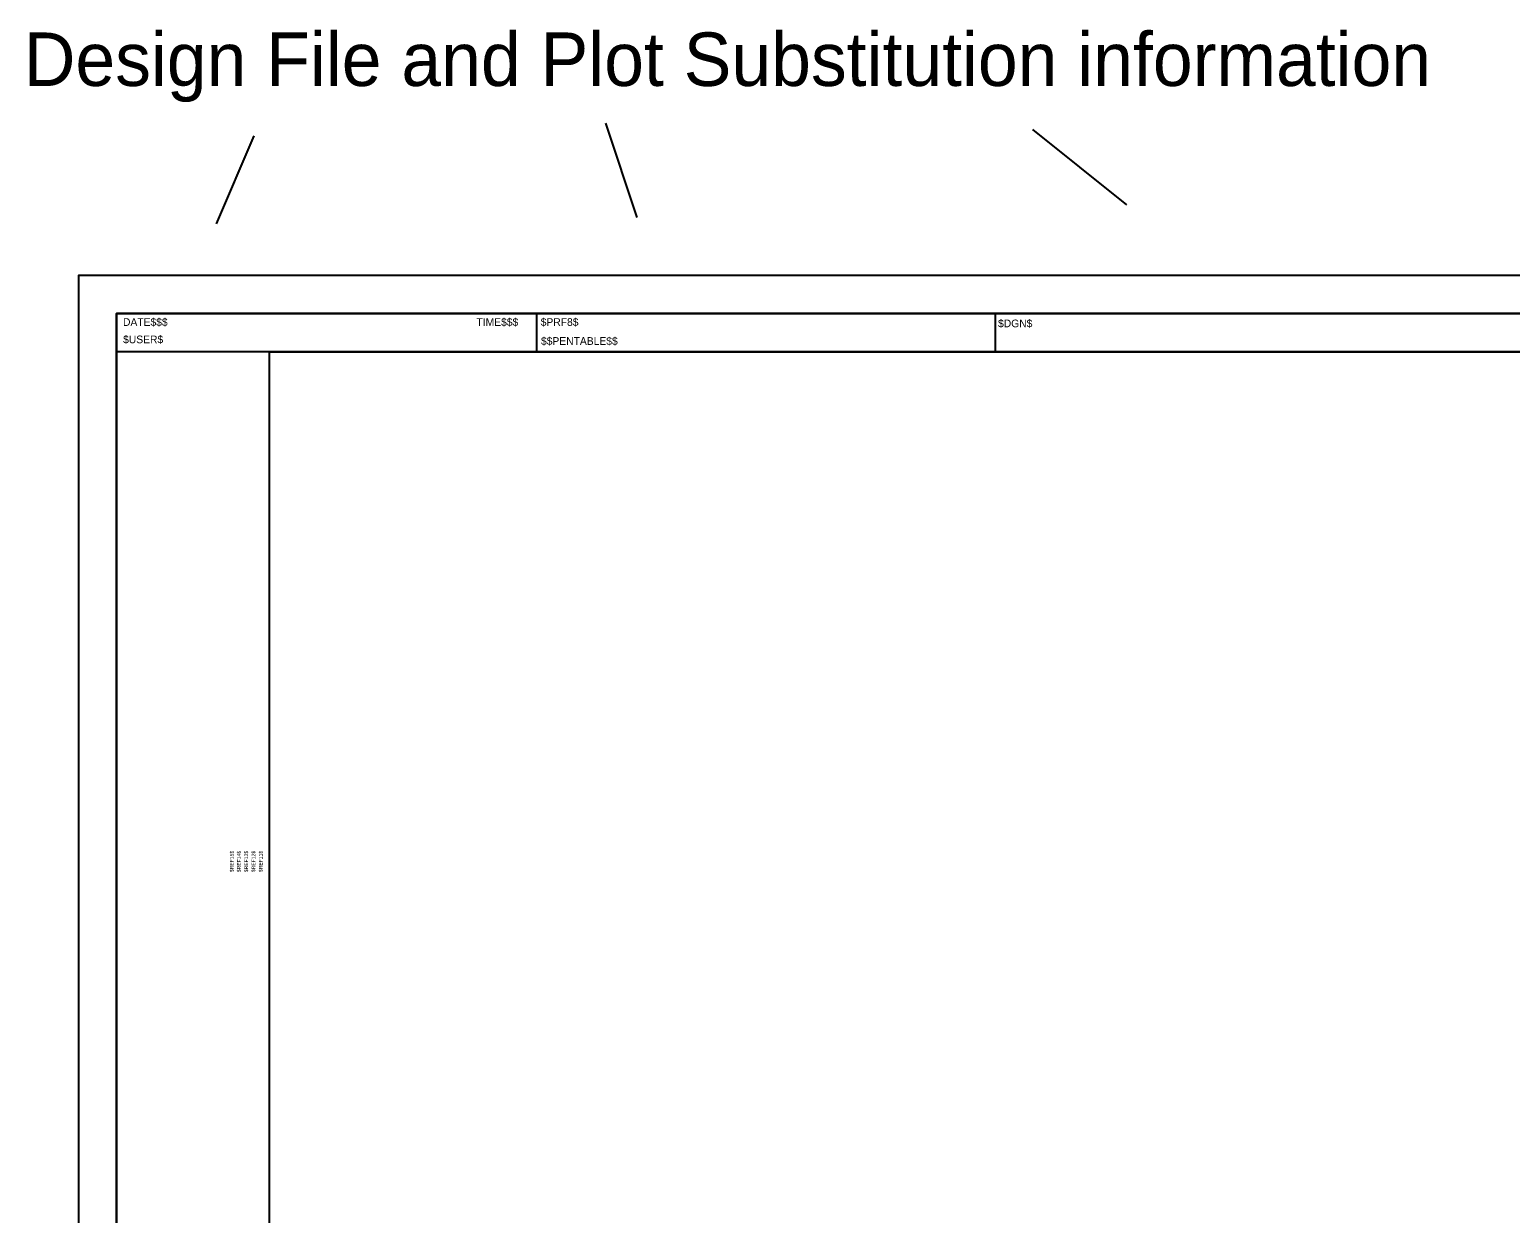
# Model space of a CAD drawing. Extents: x -0.03 to 1.42, y -0.24 to 1.05.
# Drawn here: x -0.027 to 0.781, y 0.405 to 1.051 of the extents above; entities that cross this region are included whole.
import ezdxf

# ---------------------------------------------------------------- set-up
doc = ezdxf.new("R2010")
doc.units = 0
for name, color, linetype in [('SIGN_P_SM-Markings', 7, 'Continuous'), ('SIGN_P_SM-Pvmt-Marking-5-In-Skip-White-Line', 7, 'Continuous'), ('SIGN_P_SM-Pvmt-Marking-5-In-Skip-White-Text', 7, 'Continuous'), ('SIGN_P_SM-Pvmt-Marking-White-Striping-Line', 7, 'Continuous')]:
    doc.layers.add(name, color=color, linetype=linetype)

msp = doc.modelspace()

# ---------------------------------------------------------------- linework, layer by layer
at = {"layer": 'SIGN_P_SM-Markings'}
for p, q in [((0.28737, 0.99962), (0.3045, 0.94825)), ((0.52025, 0.99621), (0.57158, 0.95508)), ((0.09558, 0.99279), (0.07504, 0.94483)), ((0.24998, 0.87506), (0.24998, 0.8959)), ((0.5, 0.87506), (0.5, 0.8959)), ((1.3959, 0.87506), (0.0208, 0.87506))]:
    msp.add_line(p, q, dxfattribs=at)
msp.add_lwpolyline([(0.10414, 0.87506), (1.3959, 0.87506), (1.3959, 0.1156), (0.10414, 0.1156)], close=True, dxfattribs=at)
at = {"layer": 'SIGN_P_SM-Pvmt-Marking-5-In-Skip-White-Line'}
msp.add_lwpolyline([(0.0208, 0.8959), (1.3959, 0.8959), (1.3959, 0.0208), (0.0208, 0.0208)], close=True, dxfattribs=at)
at = {"layer": 'SIGN_P_SM-Pvmt-Marking-5-In-Skip-White-Text'}
for points in [[(0, 0), (1.4167, 0), (1.4167, 0.9167), (0, 0.9167)], [(0.0208, 0.0208), (1.3959, 0.0208), (1.3959, 0.8959), (0.0208, 0.8959)]]:
    msp.add_lwpolyline(points, close=True, dxfattribs=at)

# ---------------------------------------------------------------- texts
at = {"layer": 'SIGN_P_SM-Markings'}
msp.add_text('Design File and Plot Substitution information', height=0.0291667, rotation=0.00001, dxfattribs=at).set_placement((-0.02983, 1.01996))
at = {"layer": 'SIGN_P_SM-Pvmt-Marking-White-Striping-Line'}
for s, height, rotation, p in [('DATE$$$', 0.0042, 0.00001, (0.0243, 0.88915)), ('TIME$$$', 0.0042, 0.00001, (0.21706, 0.88915)), ('$PRF8$', 0.0042, 0.00001, (0.25207, 0.88915)), ('$DGN$', 0.0042, 0.00001, (0.50146, 0.8884)), ('$USER$', 0.0042, 0.00001, (0.02434, 0.87969)), ('$$PENTABLE$$', 0.0042005, 0.00001, (0.25223, 0.87881)), ('$REF15$', 0.002, 90, (0.0846, 0.59132)), ('$REF14$', 0.002, 90, (0.08851, 0.59132)), ('$REF13$', 0.002, 90, (0.09247, 0.59132)), ('$REF12$', 0.002, 90, (0.09643, 0.59132)), ('$REF11$', 0.002, 90, (0.10039, 0.59132))]:
    msp.add_text(s, height=height, rotation=rotation, dxfattribs=at).set_placement(p)

doc.saveas('drawing.dxf')
